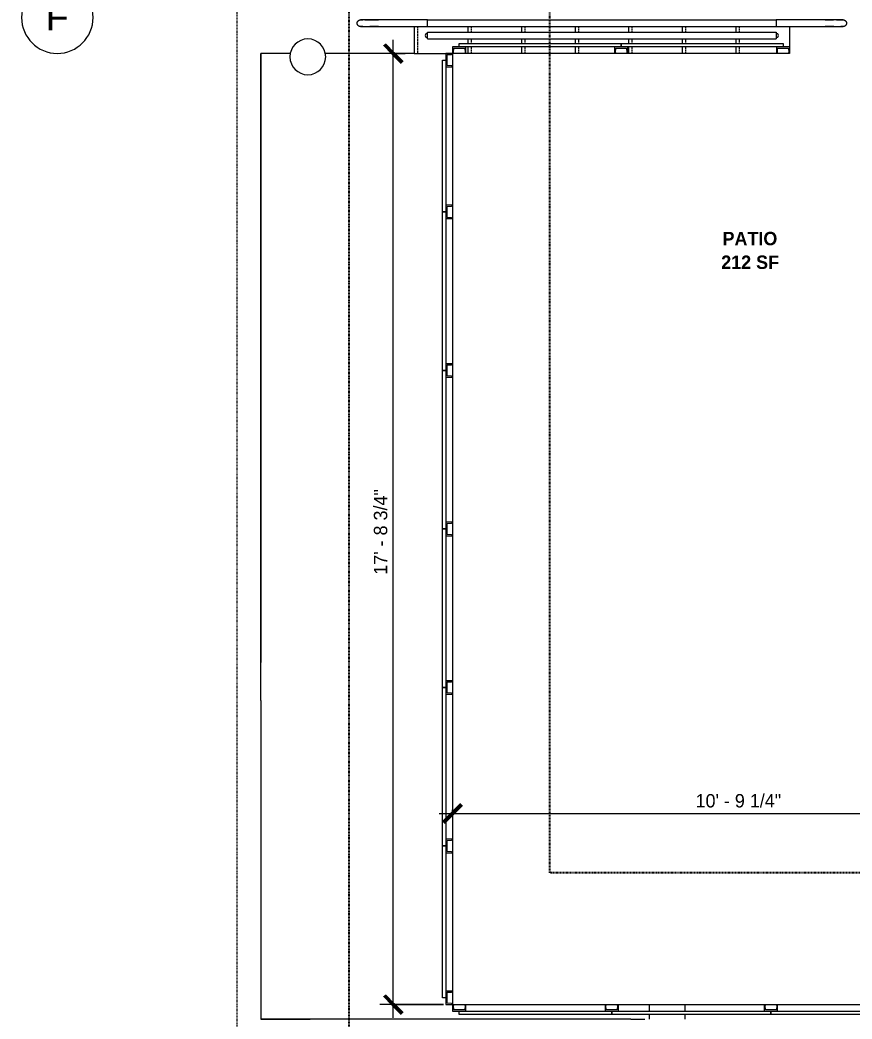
# Model space of a CAD drawing. Header units: inches. Extents: x -4058 to -1781, y 9814 to 12264.
# Drawn here: x -4058.1 to -3871.9, y 9943.2 to 10166.7 of the extents above; entities that cross this region are included whole.
import ezdxf

# ---------------------------------------------------------------- set-up
doc = ezdxf.new("R2010")
doc.units = ezdxf.units.IN
doc.header["$MEASUREMENT"] = 0
for name, pattern in [('Aligning Line 1_8_', [0.25, 0.125, -0.125]), ('Dash_2_', [0.25, 0.125, -0.125]), ('Overhead 1_16_', [0.101562, 0.0625, -0.039062])]:
    doc.linetypes.add(name, pattern=pattern)
for name, color, linetype, lineweight in [('0-1', 7, 'Continuous', 5), ('0-2', 7, 'Continuous', 9), ('A-ANNO-DIMS', 211, 'Continuous', 9), ('A-ANNO-DIMS-32', 211, 'Continuous', 9), ('A-AREA-IDEN', 2, 'Continuous', 9), ('A-FLOR-1', 7, 'Continuous', 9), ('A-FLOR-HRAL-1', 7, 'Continuous', 9), ('A-GLAZ-CURT-1', 7, 'Continuous', 9), ('A-GLAZ-CWMG-1', 7, 'Continuous', 9), ('C-TOPO', 7, 'Continuous', 9), ('E-LITE-EQPM-1', 7, 'Continuous', 9), ('G-ANNO-SYMB', 111, 'Aligning Line 1_8_', 9), ('S-GRID-IDEN', 1, 'Continuous', 9), ('S-STRS-1', 7, 'Continuous', 9), ('S-STRS-2', 7, 'Overhead 1_16_', 9)]:
    doc.layers.add(name, color=color, linetype=linetype, lineweight=lineweight)
doc.layers.add('0-3', color=250, linetype='Dash_2_')
doc.styles.add('Arial_1', font='arial.ttf', dxfattribs={"height": 6})
doc.styles.add('Century Gothic', font='ufonts.com_century-gothic.ttf', dxfattribs={"height": 3})
doc.styles.add('Century Gothic_B_1', font='GOTHICB.TTF', dxfattribs={"height": 3})
doc.dimstyles.new('MARKETING_DIMENSION', dxfattribs={"dimscale": 12, "dimtxt": 3.132505, "dimasz": 0.333333, "dimexe": 0.25, "dimexo": 0.166667, "dimgap": 0.041667, "dimtad": 1, "dimdec": 4, "dimrnd": 0.0625, "dimzin": 3, "dimdsep": 46, "dimlunit": 4, "dimtxsty": 'Century Gothic', "dimblk1": 'OBLIQUE', "dimblk2": 'OBLIQUE', "dimsah": 1, "dimcen": 0.09, "dimdle": 0.25, "dimazin": 0, "dimtfac": 1, "dimtdec": 4, "dimtix": 1, "dimtmove": 0, "dimatfit": 3, "dimfxl": 1, "dimtvp": 1, "dimtfill": 1, "dimfrac": 2, "dimtolj": 1, "dimtzin": 0, "dimarcsym": 2})

# ---------------------------------------------------------------- blocks, each defined once
blk = doc.blocks.new('Pathway_Cooper_McGraw-Edison _BSC-BRC_Round - Pathway_Cooper_McGraw-Edison _BSC-BRC_Round-2028611-UNIT PLANS - 1ST FLOOR')
at = {"layer": 'E-LITE-EQPM-1'}
for start, end in [(360, 180), (180, 360)]:
    blk.add_arc((0, 0), 4, start, end, dxfattribs=at)
blk = doc.blocks.new('Railing - 1_-2835141-UNIT PLANS - 1ST FLOOR')
at = {"layer": 'A-FLOR-HRAL-1'}
for p, q in [((2, 11), (2, 0)), ((3.5, 0), (3.5, 11))]:
    blk.add_line(p, q, dxfattribs=at)
at = {"layer": 'A-FLOR-HRAL-1', "flags": 128}
for points in [[(2, 15), (2, 15.03), (2, 15.06), (2.01, 15.09), (2.01, 15.12), (2.01, 15.15), (2.02, 15.18), (2.03, 15.21), (2.04, 15.24), (2.05, 15.26), (2.06, 15.29), (2.07, 15.32), (2.08, 15.35), (2.1, 15.37), (2.11, 15.4), (2.13, 15.42), (2.15, 15.45), (2.17, 15.47), (2.19, 15.49), (2.21, 15.52), (2.23, 15.54), (2.25, 15.56), (2.27, 15.58), (2.3, 15.6), (2.32, 15.61), (2.34, 15.63), (2.37, 15.65), (2.4, 15.66), (2.42, 15.68), (2.45, 15.69), (2.48, 15.7), (2.51, 15.71), (2.53, 15.72), (2.56, 15.73), (2.59, 15.73), (2.62, 15.74), (2.65, 15.74), (2.68, 15.75), (2.71, 15.75), (2.74, 15.75)], [(2.75, 15.75), (2.78, 15.75), (2.81, 15.75), (2.84, 15.74), (2.87, 15.74), (2.9, 15.74), (2.93, 15.73), (2.96, 15.72), (2.99, 15.71), (3.01, 15.7), (3.04, 15.69), (3.07, 15.68), (3.1, 15.67), (3.12, 15.65), (3.15, 15.64), (3.17, 15.62), (3.2, 15.6), (3.22, 15.58), (3.24, 15.56), (3.27, 15.54), (3.29, 15.52), (3.31, 15.5), (3.33, 15.48), (3.35, 15.45), (3.36, 15.43), (3.38, 15.41), (3.4, 15.38), (3.41, 15.35), (3.43, 15.33), (3.44, 15.3), (3.45, 15.27), (3.46, 15.24), (3.47, 15.22), (3.48, 15.19), (3.48, 15.16), (3.49, 15.13), (3.49, 15.1), (3.5, 15.07), (3.5, 15.04), (3.5, 15.01)], [(2, 15), (2, 15), (2, 14.99), (2, 14.97), (2, 14.95), (2, 14.92), (2, 14.89), (2, 14.84), (2, 14.8), (2, 14.74), (2, 14.68), (2, 14.62), (2, 14.55), (2, 14.47), (2, 14.39), (2, 14.3), (2, 14.21), (2, 14.11), (2, 14.01), (2, 13.9), (2, 13.79), (2, 13.67), (2, 13.55), (2, 13.42), (2, 13.29), (2, 13.16), (2, 13.02), (2, 12.89), (2, 12.74), (2, 12.6), (2, 12.45), (2, 12.3), (2, 12.15), (2, 11.99), (2, 11.84), (2, 11.68), (2, 11.52), (2, 11.36), (2, 11.2), (2, 11.04), (2, 11)], [(2, 14.5), (2, 14.53), (2, 14.6), (2, 14.67), (2, 14.73), (2, 14.78), (2, 14.83), (2, 14.87), (2, 14.91), (2, 14.94), (2, 14.97), (2, 14.98), (2, 14.99), (2, 15)], [(3.5, 11), (3.5, 11.16), (3.5, 11.32), (3.5, 11.48), (3.5, 11.64), (3.5, 11.79), (3.5, 11.95), (3.5, 12.11), (3.5, 12.26), (3.5, 12.41), (3.5, 12.56), (3.5, 12.7), (3.5, 12.85), (3.5, 12.99), (3.5, 13.12), (3.5, 13.26), (3.5, 13.39), (3.5, 13.52), (3.5, 13.64), (3.5, 13.76), (3.5, 13.87), (3.5, 13.98), (3.5, 14.08), (3.5, 14.18), (3.5, 14.28), (3.5, 14.37), (3.5, 14.45), (3.5, 14.53), (3.5, 14.6), (3.5, 14.67), (3.5, 14.73), (3.5, 14.78), (3.5, 14.83), (3.5, 14.87), (3.5, 14.91), (3.5, 14.94), (3.5, 14.97), (3.5, 14.98), (3.5, 14.99), (3.5, 15), (3.5, 15)], [(3.5, 15), (3.5, 14.99), (3.5, 14.97), (3.5, 14.95), (3.5, 14.92), (3.5, 14.89), (3.5, 14.84), (3.5, 14.8), (3.5, 14.74), (3.5, 14.68), (3.5, 14.62), (3.5, 14.55), (3.5, 14.52)], [(3.5, 14.07), (3.5, 14.01), (3.5, 13.9), (3.5, 13.79), (3.5, 13.67), (3.5, 13.55), (3.5, 13.42), (3.5, 13.29), (3.5, 13.16), (3.5, 13.02), (3.5, 12.89), (3.5, 12.74), (3.5, 12.6), (3.5, 12.45), (3.5, 12.3), (3.5, 12.15), (3.5, 11.99), (3.5, 11.84), (3.5, 11.68), (3.5, 11.52), (3.5, 11.36), (3.5, 11.2), (3.5, 11.04), (3.5, 11)], [(2, 11), (2, 11.16), (2, 11.32), (2, 11.48), (2, 11.64), (2, 11.79), (2, 11.95), (2, 12.11), (2, 12.26), (2, 12.41), (2, 12.56), (2, 12.7), (2, 12.85), (2, 12.94)]]:
    blk.add_lwpolyline(points, dxfattribs=at)
at = {"layer": 'A-FLOR-HRAL-1'}
blk.add_arc((0, 0), 0.5, 360, 180, dxfattribs=at)
blk = doc.blocks.new('Railing - 1_-2853447-UNIT PLANS - 1ST FLOOR')
at = {"layer": 'A-FLOR-HRAL-1'}
for p, q in [((2, 0), (2, -11)), ((3.5, -11), (3.5, 0))]:
    blk.add_line(p, q, dxfattribs=at)
at = {"layer": 'A-FLOR-HRAL-1', "flags": 128}
for points in [[(2, -12.94), (2, -12.89), (2, -12.74), (2, -12.6), (2, -12.45), (2, -12.3), (2, -12.15), (2, -11.99), (2, -11.84), (2, -11.68), (2, -11.52), (2, -11.36), (2, -11.2), (2, -11.04), (2, -11)], [(2, -11), (2, -11.16), (2, -11.32), (2, -11.48), (2, -11.64), (2, -11.79), (2, -11.95), (2, -12.11), (2, -12.26), (2, -12.41), (2, -12.56), (2, -12.7), (2, -12.85), (2, -12.99), (2, -13.12), (2, -13.26), (2, -13.39), (2, -13.52), (2, -13.64), (2, -13.76), (2, -13.87), (2, -13.98), (2, -14.08), (2, -14.18), (2, -14.28), (2, -14.37), (2, -14.45), (2, -14.53), (2, -14.6), (2, -14.67), (2, -14.73), (2, -14.78), (2, -14.83), (2, -14.87), (2, -14.91), (2, -14.94), (2, -14.97), (2, -14.98), (2, -14.99), (2, -15), (2, -15)], [(3.5, -11), (3.5, -11.16), (3.5, -11.32), (3.5, -11.48), (3.5, -11.64), (3.5, -11.79), (3.5, -11.95), (3.5, -12.11), (3.5, -12.26), (3.5, -12.41), (3.5, -12.56), (3.5, -12.7), (3.5, -12.85)], [(3.5, -15), (3.5, -15), (3.5, -14.99), (3.5, -14.97), (3.5, -14.95), (3.5, -14.92), (3.5, -14.89), (3.5, -14.84), (3.5, -14.8), (3.5, -14.74), (3.5, -14.68), (3.5, -14.62), (3.5, -14.55), (3.5, -14.47), (3.5, -14.39), (3.5, -14.3), (3.5, -14.21), (3.5, -14.11), (3.5, -14.01), (3.5, -13.9), (3.5, -13.79), (3.5, -13.67), (3.5, -13.55), (3.5, -13.42), (3.5, -13.29), (3.5, -13.16), (3.5, -13.02), (3.5, -12.89), (3.5, -12.74), (3.5, -12.6), (3.5, -12.45), (3.5, -12.3), (3.5, -12.15), (3.5, -11.99), (3.5, -11.84), (3.5, -11.68), (3.5, -11.52), (3.5, -11.36), (3.5, -11.2), (3.5, -11.04), (3.5, -11)], [(2, -15), (2, -14.99), (2, -14.97), (2, -14.95), (2, -14.92), (2, -14.89), (2, -14.84), (2, -14.8), (2, -14.74), (2, -14.68), (2, -14.62), (2, -14.55), (2, -14.5)], [(2.75, -15.75), (2.72, -15.75), (2.69, -15.75), (2.66, -15.74), (2.63, -15.74), (2.6, -15.74), (2.57, -15.73), (2.54, -15.72), (2.51, -15.71), (2.49, -15.7), (2.46, -15.69), (2.43, -15.68), (2.4, -15.67), (2.38, -15.65), (2.35, -15.64), (2.33, -15.62), (2.3, -15.6), (2.28, -15.58), (2.26, -15.56), (2.23, -15.54), (2.21, -15.52), (2.19, -15.5), (2.17, -15.48), (2.15, -15.45), (2.14, -15.43), (2.12, -15.41), (2.1, -15.38), (2.09, -15.35), (2.07, -15.33), (2.06, -15.3), (2.05, -15.27), (2.04, -15.24), (2.03, -15.22), (2.02, -15.19), (2.02, -15.16), (2.01, -15.13), (2.01, -15.1), (2, -15.07), (2, -15.04), (2, -15.01)], [(3.5, -15), (3.5, -15.03), (3.5, -15.06), (3.49, -15.09), (3.49, -15.12), (3.49, -15.15), (3.48, -15.18), (3.47, -15.21), (3.46, -15.24), (3.45, -15.26), (3.44, -15.29), (3.43, -15.32), (3.42, -15.35), (3.4, -15.37), (3.39, -15.4), (3.37, -15.42), (3.35, -15.45), (3.33, -15.47), (3.31, -15.49), (3.29, -15.52), (3.27, -15.54), (3.25, -15.56), (3.23, -15.58), (3.2, -15.6), (3.18, -15.61), (3.16, -15.63), (3.13, -15.65), (3.1, -15.66), (3.08, -15.68), (3.05, -15.69), (3.02, -15.7), (2.99, -15.71), (2.97, -15.72), (2.94, -15.73), (2.91, -15.73), (2.88, -15.74), (2.85, -15.74), (2.82, -15.75), (2.79, -15.75), (2.76, -15.75)], [(3.5, -13.54), (3.5, -13.64), (3.5, -13.76), (3.5, -13.87), (3.5, -13.98), (3.5, -14.08), (3.5, -14.18), (3.5, -14.28), (3.5, -14.37), (3.5, -14.45), (3.5, -14.53), (3.5, -14.6), (3.5, -14.67), (3.5, -14.73), (3.5, -14.78), (3.5, -14.83), (3.5, -14.87), (3.5, -14.91), (3.5, -14.94), (3.5, -14.97), (3.5, -14.98), (3.5, -14.99), (3.5, -15)]]:
    blk.add_lwpolyline(points, dxfattribs=at)
at = {"layer": 'A-FLOR-HRAL-1'}
blk.add_arc((0, 0), 0.5, 180, 360, dxfattribs=at)
blk = doc.blocks.new('Railing - Railing-2750314-UNIT PLANS - 1ST FLOOR')
at = {"layer": 'A-FLOR-HRAL-1'}
for p, q in [((-3966.92, 10166.69), (-3888.92, 10166.69)), ((-3966.92, 10165.19), (-3966.92, 10166.69)), ((-3888.92, 10166.69), (-3888.92, 10165.19)), ((-3966.92, 10165.19), (-3888.92, 10165.19)), ((-3966.92, 10163.94), (-3888.92, 10163.94)), ((-3966.92, 10162.44), (-3966.92, 10163.94)), ((-3888.92, 10163.94), (-3888.92, 10162.44)), ((-3966.92, 10162.44), (-3888.92, 10162.44))]:
    blk.add_line(p, q, dxfattribs=at)
at = {"rotation": 90}
for name, p in [('Railing - 1_-2835141-UNIT PLANS - 1ST FLOOR', (-3966.92, 10163.19)), ('Railing - 1_-2853447-UNIT PLANS - 1ST FLOOR', (-3888.92, 10163.19))]:
    blk.add_blockref(name, p, dxfattribs=at)
blk = doc.blocks.new('Horizontal_Siding - Horizontal_Siding-2854973-UNIT PLANS - 1ST FLOOR')
at = {"layer": 'A-GLAZ-CURT-1'}
for p, q in [((-18.11875, 2.25), (18.11875, 2.25)), ((-18.11875, 1.5), (-18.11875, 2.25)), ((18.11875, 2.25), (18.11875, 1.5)), ((16.61875, 1.5), (-16.61875, 1.5))]:
    blk.add_line(p, q, dxfattribs=at)
blk = doc.blocks.new('Rectangular Mullion - RAILING POST-2666422-UNIT PLANS - 1ST FLOOR')
at = {"layer": 'A-GLAZ-CWMG-1'}
for p, q in [((-1.5, -1.5), (-1.5, 0)), ((1.5, 0), (1.5, -1.5)), ((1.5, -1.5), (-1.5, -1.5)), ((-1.29, -0.21), (-1.22, -1.18)), ((-1.22, -1.18), (1.22, -1.18)), ((1.22, -1.18), (1.29, -0.21))]:
    blk.add_line(p, q, dxfattribs=at)
for centre, radius, start, end in [((-1.5, -0.21), 0.211, 359.472, 90), ((1.5, -0.21), 0.21, 90, 180.528)]:
    blk.add_arc(centre, radius, start, end, dxfattribs=at)
blk = doc.blocks.new('Rectangular Mullion - RAILING POST-2680134-UNIT PLANS - 1ST FLOOR')
at = {"layer": 'A-GLAZ-CWMG-1'}
for p, q in [((-3, -1.5), (-3, 0)), ((0, 0), (0, -1.5)), ((0, -1.5), (-3, -1.5)), ((-2.79, -0.21), (-2.72, -1.18)), ((-2.72, -1.18), (-0.28, -1.18)), ((-0.28, -1.18), (-0.21, -0.21))]:
    blk.add_line(p, q, dxfattribs=at)
for centre, start, end in [((-3, -0.21), 359.472, 90), ((0, -0.21), 90, 180.528)]:
    blk.add_arc(centre, 0.21, start, end, dxfattribs=at)
blk = doc.blocks.new('Rectangular Mullion - RAILING POST-2806288-UNIT PLANS - 1ST FLOOR')
at = {"layer": 'A-GLAZ-CWMG-1'}
for p, q in [((-3, 0), (-3, -1.5)), ((0, -1.5), (0, 0)), ((-3, -1.5), (0, -1.5)), ((-2.72, -1.18), (-2.79, -0.21)), ((-0.28, -1.18), (-2.72, -1.18)), ((-0.21, -0.21), (-0.28, -1.18))]:
    blk.add_line(p, q, dxfattribs=at)
for centre, radius, start, end in [((-3, -0.21), 0.211, 359.472, 90), ((0, -0.21), 0.21, 90, 180.528)]:
    blk.add_arc(centre, radius, start, end, dxfattribs=at)
blk = doc.blocks.new('Rectangular Mullion - RAILING POST-2833646-UNIT PLANS - 1ST FLOOR')
at = {"layer": 'A-GLAZ-CWMG-1'}
for p, q in [((0, 1.5), (-3, 1.5)), ((-3, 1.5), (-3, 0)), ((-2.79, 0.21), (-2.72, 1.18)), ((-2.72, 1.18), (-0.28, 1.18)), ((-0.28, 1.18), (-0.21, 0.21)), ((0, 0), (0, 1.5))]:
    blk.add_line(p, q, dxfattribs=at)
for centre, start, end in [((-3, 0.21), 270, 0.528), ((0, 0.21), 179.472, 270)]:
    blk.add_arc(centre, 0.21, start, end, dxfattribs=at)
blk = doc.blocks.new('Horizontal_Siding - Horizontal_Siding-2855039-UNIT PLANS - 1ST FLOOR')
at = {"layer": 'A-GLAZ-CURT-1'}
for p, q in [((-16.98, -2.25), (-16.98, -1.5)), ((-15.48, -1.5), (15.48, -1.5)), ((16.98, -1.5), (16.98, -2.25)), ((16.98, -2.25), (-16.98, -2.25))]:
    blk.add_line(p, q, dxfattribs=at)
blk = doc.blocks.new('Horizontal_Siding - Horizontal_Siding-2855040-UNIT PLANS - 1ST FLOOR')
at = {"layer": 'A-GLAZ-CURT-1'}
for p, q in [((-17.73, -2.25), (-17.73, -1.5)), ((-16.23, -1.5), (16.23, -1.5)), ((17.73, -1.5), (17.73, -2.25)), ((17.73, -2.25), (-17.73, -2.25))]:
    blk.add_line(p, q, dxfattribs=at)
blk = doc.blocks.new('Rectangular Mullion - RAILING POST-2833645-UNIT PLANS - 1ST FLOOR')
at = {"layer": 'A-GLAZ-CWMG-1'}
for p, q in [((-1.5, 1.5), (1.5, 1.5)), ((-1.5, 0), (-1.5, 1.5)), ((-1.22, 1.18), (-1.29, 0.21)), ((1.22, 1.18), (-1.22, 1.18)), ((1.29, 0.21), (1.22, 1.18)), ((1.5, 1.5), (1.5, 0))]:
    blk.add_line(p, q, dxfattribs=at)
for centre, radius, start, end in [((-1.5, 0.21), 0.21, 270, 0.528), ((1.5, 0.21), 0.211, 179.472, 270)]:
    blk.add_arc(centre, radius, start, end, dxfattribs=at)
blk = doc.blocks.new('Rectangular Mullion - RAILING POST-2833647-UNIT PLANS - 1ST FLOOR')
at = {"layer": 'A-GLAZ-CWMG-1'}
for p, q in [((-3, 1.5), (0, 1.5)), ((-3, 0), (-3, 1.5)), ((-2.72, 1.18), (-2.79, 0.21)), ((-0.28, 1.18), (-2.72, 1.18)), ((-0.21, 0.21), (-0.28, 1.18)), ((0, 1.5), (0, 0))]:
    blk.add_line(p, q, dxfattribs=at)
for centre, radius, start, end in [((-3, 0.21), 0.21, 270, 0.528), ((0, 0.21), 0.211, 179.472, 270)]:
    blk.add_arc(centre, radius, start, end, dxfattribs=at)
blk = doc.blocks.new('Horizontal_Siding - Horizontal_Siding-3202372-UNIT PLANS - 1ST FLOOR')
at = {"layer": 'A-GLAZ-CURT-1'}
for p, q in [((-17.81, 2.25), (17.81, 2.25)), ((-17.81, 1.5), (-17.81, 2.25)), ((17.81, 2.25), (17.81, 1.5)), ((16.31, 1.5), (-16.31, 1.5))]:
    blk.add_line(p, q, dxfattribs=at)
blk = doc.blocks.new('Horizontal_Siding - Horizontal_Siding-3202371-UNIT PLANS - 1ST FLOOR')
at = {"layer": 'A-GLAZ-CURT-1'}
for p, q in [((-17.06, 2.25), (17.06, 2.25)), ((-17.06, 1.5), (-17.06, 2.25)), ((17.06, 2.25), (17.06, 1.5)), ((15.56, 1.5), (-15.56, 1.5))]:
    blk.add_line(p, q, dxfattribs=at)
blk = doc.blocks.new('Rectangular Mullion - RAILING POST-2831811-UNIT PLANS - 1ST FLOOR')
at = {"layer": 'A-GLAZ-CWMG-1'}
for p, q in [((-1.5, -1.5), (-1.5, 0)), ((1.5, 0), (1.5, -1.5)), ((1.5, -1.5), (-1.5, -1.5)), ((-1.29, -0.21), (-1.22, -1.18)), ((-1.22, -1.18), (1.22, -1.18)), ((1.22, -1.18), (1.29, -0.21))]:
    blk.add_line(p, q, dxfattribs=at)
for centre, radius, start, end in [((-1.5, -0.21), 0.211, 359.472, 90), ((1.5, -0.21), 0.21, 90, 180.528)]:
    blk.add_arc(centre, radius, start, end, dxfattribs=at)
blk = doc.blocks.new('Rectangular Mullion - RAILING POST-2831813-UNIT PLANS - 1ST FLOOR')
at = {"layer": 'A-GLAZ-CWMG-1'}
for p, q in [((-3, -1.5), (-3, 0)), ((0, 0), (0, -1.5)), ((0, -1.5), (-3, -1.5)), ((-2.79, -0.21), (-2.72, -1.18)), ((-2.72, -1.18), (-0.28, -1.18)), ((-0.28, -1.18), (-0.21, -0.21))]:
    blk.add_line(p, q, dxfattribs=at)
for centre, start, end in [((-3, -0.21), 359.472, 90), ((0, -0.21), 90, 180.528)]:
    blk.add_arc(centre, 0.21, start, end, dxfattribs=at)
blk = doc.blocks.new('CTR - 1st Phase - Shell_rvt-1-UNIT PLANS - 1ST FLOOR')
at = {"layer": 'A-FLOR-1'}
for p, q in [((-3885.92, 10165.19), (-3885.92, 10160.69)), ((-3885.92, 10159.19), (-3961.32, 10159.19)), ((-3961.32, 10159.19), (-3961.32, 9946.44)), ((-3885.92, 10159.2), (-3885.92, 10159.19)), ((-3961.32, 9946.44), (-3829.32, 9946.44))]:
    blk.add_line(p, q, dxfattribs=at)
at = {"layer": 'S-STRS-1'}
for p, q in [((-3969.92, 10165.19), (-3969.92, 10159.19)), ((-3957.92, 10165.19), (-3957.92, 10163.94)), ((-3945.92, 10165.19), (-3945.92, 10163.94)), ((-3933.92, 10165.19), (-3933.92, 10163.94)), ((-3921.92, 10165.19), (-3921.92, 10163.94)), ((-3909.92, 10165.19), (-3909.92, 10163.94)), ((-3897.92, 10165.19), (-3897.92, 10163.94)), ((-3885.92, 10165.19), (-3885.92, 10160.69)), ((-3957.92, 10162.44), (-3957.92, 10161.44)), ((-3945.92, 10162.44), (-3945.92, 10161.44)), ((-3933.92, 10162.44), (-3933.92, 10161.44)), ((-3921.92, 10162.44), (-3921.92, 10161.44)), ((-3909.92, 10162.44), (-3909.92, 10161.44)), ((-3897.92, 10162.44), (-3897.92, 10161.44)), ((-3969.92, 10159.19), (-3962.82, 10159.19)), ((-3957.92, 10160.69), (-3957.92, 10159.19)), ((-3945.92, 10160.69), (-3945.92, 10159.19)), ((-3933.92, 10160.69), (-3933.92, 10159.19)), ((-3921.92, 10160.69), (-3921.92, 10159.19)), ((-3909.92, 10160.69), (-3909.92, 10159.19)), ((-3897.92, 10160.69), (-3897.92, 10159.19)), ((-3885.92, 10159.2), (-3885.92, 10159.19))]:
    blk.add_line(p, q, dxfattribs=at)
at = {"layer": 'S-STRS-2'}
for p, q in [((-3969.17, 10165.19), (-3969.17, 10159.19)), ((-3957.17, 10165.19), (-3957.17, 10163.94)), ((-3945.17, 10165.19), (-3945.17, 10163.94)), ((-3933.17, 10165.19), (-3933.17, 10163.94)), ((-3921.17, 10165.19), (-3921.17, 10163.94)), ((-3909.17, 10165.19), (-3909.17, 10163.94)), ((-3897.17, 10165.19), (-3897.17, 10163.94)), ((-3957.17, 10162.44), (-3957.17, 10161.44)), ((-3945.17, 10162.44), (-3945.17, 10161.44)), ((-3933.17, 10162.44), (-3933.17, 10161.44)), ((-3921.17, 10162.44), (-3921.17, 10161.44)), ((-3909.17, 10162.44), (-3909.17, 10161.44)), ((-3897.17, 10162.44), (-3897.17, 10161.44)), ((-3957.17, 10160.69), (-3957.17, 10159.19)), ((-3945.17, 10160.69), (-3945.17, 10159.19)), ((-3933.17, 10160.69), (-3933.17, 10159.19)), ((-3921.17, 10160.69), (-3921.17, 10159.19)), ((-3909.17, 10160.69), (-3909.17, 10159.19)), ((-3897.17, 10160.69), (-3897.17, 10159.19))]:
    blk.add_line(p, q, dxfattribs=at)
at = {"layer": '0-2'}
for name, p in [('Railing - Railing-2750314-UNIT PLANS - 1ST FLOOR', (0, 0)), ('Pathway_Cooper_McGraw-Edison _BSC-BRC_Round - Pathway_Cooper_McGraw-Edison _BSC-BRC_Round-2028611-UNIT PLANS - 1ST FLOOR', (-3993.72, 10158.42)), ('Horizontal_Siding - Horizontal_Siding-2854973-UNIT PLANS - 1ST FLOOR', (-3941.7, 10159.19)), ('Horizontal_Siding - Horizontal_Siding-2854973-UNIT PLANS - 1ST FLOOR', (-3905.47, 10159.19))]:
    blk.add_blockref(name, p, dxfattribs=at)
for name, p, rotation in [('Rectangular Mullion - RAILING POST-2833646-UNIT PLANS - 1ST FLOOR', (-3961.32, 10159.19), 89.99999999997688), ('Rectangular Mullion - RAILING POST-2806288-UNIT PLANS - 1ST FLOOR', (-3961.32, 10159.19), 180), ('Horizontal_Siding - Horizontal_Siding-2855039-UNIT PLANS - 1ST FLOOR', (-3961.32, 10140.71), 269.9999999999769), ('Horizontal_Siding - Horizontal_Siding-2855040-UNIT PLANS - 1ST FLOOR', (-3961.32, 10106), 269.9999999999769), ('Horizontal_Siding - Horizontal_Siding-2855040-UNIT PLANS - 1ST FLOOR', (-3961.32, 10070.54), 269.9999999999769), ('Horizontal_Siding - Horizontal_Siding-2855040-UNIT PLANS - 1ST FLOOR', (-3961.32, 10035.09), 269.9999999999769), ('Horizontal_Siding - Horizontal_Siding-2855040-UNIT PLANS - 1ST FLOOR', (-3961.32, 9999.63), 269.9999999999769), ('Horizontal_Siding - Horizontal_Siding-2855039-UNIT PLANS - 1ST FLOOR', (-3961.32, 9964.92), 269.9999999999769), ('Horizontal_Siding - Horizontal_Siding-3202371-UNIT PLANS - 1ST FLOOR', (-3942.76, 9946.44), 180), ('Horizontal_Siding - Horizontal_Siding-3202372-UNIT PLANS - 1ST FLOOR', (-3907.89, 9946.44), 180), ('Horizontal_Siding - Horizontal_Siding-3202372-UNIT PLANS - 1ST FLOOR', (-3872.26, 9946.44), 180)]:
    blk.add_blockref(name, p, dxfattribs=dict(at, rotation=rotation))
at = {"layer": '0-2', "extrusion": (0, 0, -1)}
for name, p, rotation in [('Rectangular Mullion - RAILING POST-2666422-UNIT PLANS - 1ST FLOOR', (3923.59, 10159.19), 180), ('Rectangular Mullion - RAILING POST-2680134-UNIT PLANS - 1ST FLOOR', (3885.85, 10159.19), 180), ('Rectangular Mullion - RAILING POST-2833645-UNIT PLANS - 1ST FLOOR', (3961.32, 10123.73), 270.0000000000231), ('Rectangular Mullion - RAILING POST-2833645-UNIT PLANS - 1ST FLOOR', (3961.32, 10088.27), 270.0000000000231), ('Rectangular Mullion - RAILING POST-2833645-UNIT PLANS - 1ST FLOOR', (3961.32, 10052.81), 270.0000000000231), ('Rectangular Mullion - RAILING POST-2833645-UNIT PLANS - 1ST FLOOR', (3961.32, 10017.36), 270.0000000000231), ('Rectangular Mullion - RAILING POST-2833645-UNIT PLANS - 1ST FLOOR', (3961.32, 9981.9), 270.0000000000231), ('Rectangular Mullion - RAILING POST-2833647-UNIT PLANS - 1ST FLOOR', (3961.32, 9946.44), 270.0000000000231)]:
    blk.add_blockref(name, p, dxfattribs=dict(at, rotation=rotation))
for name, p in [('Rectangular Mullion - RAILING POST-2831813-UNIT PLANS - 1ST FLOOR', (3961.32, 9946.44)), ('Rectangular Mullion - RAILING POST-2831811-UNIT PLANS - 1ST FLOOR', (3925.7, 9946.44)), ('Rectangular Mullion - RAILING POST-2831811-UNIT PLANS - 1ST FLOOR', (3890.07, 9946.44))]:
    blk.add_blockref(name, p, dxfattribs=at)
blk = doc.blocks.new('CTR  - Topography_rvt-1-UNIT PLANS - 1ST FLOOR')
at = {"layer": 'C-TOPO'}
for p, q in [((-3997.61, 10159.19), (-4004.23, 10159.19)), ((-4004.23, 10028.36), (-4004.23, 10159.19)), ((-3997.61, 10159.19), (-4004.23, 10159.19)), ((-4004.23, 10159.19), (-4004.23, 10028.36)), ((-3969.92, 10159.19), (-3989.82, 10159.19)), ((-3969.92, 10159.19), (-3989.82, 10159.19)), ((-4004.23, 10028.36), (-4004.23, 10022.96)), ((-4004.23, 10022.96), (-4004.23, 10028.36)), ((-4004.23, 10014.41), (-4004.23, 10022.96)), ((-4004.23, 10014.41), (-4004.23, 10022.96)), ((-4004.23, 10014.41), (-4004.23, 9943.19)), ((-4004.23, 10014.41), (-4004.23, 9943.19)), ((-3917.32, 9946.44), (-3917.32, 9946.04)), ((-3917.32, 9946.04), (-3917.32, 9944.94)), ((-3909.32, 9946.44), (-3909.32, 9944.94)), ((-3993.16, 9943.19), (-4004.23, 9943.19)), ((-4004.23, 9943.19), (-3993.16, 9943.19)), ((-3921.46, 9943.19), (-3993.16, 9943.19)), ((-3921.46, 9943.19), (-3993.16, 9943.19)), ((-3921.46, 9943.19), (-3918.32, 9943.19)), ((-3921.46, 9943.19), (-3918.32, 9943.19)), ((-3917.32, 9944.19), (-3917.32, 9943.19)), ((-3909.32, 9944.19), (-3909.32, 9943.19))]:
    blk.add_line(p, q, dxfattribs=at)
blk = doc.blocks.new('Grid - Grid Head - Circle-50561-UNIT PLANS - 1ST FLOOR')
at = {"layer": 'S-GRID-IDEN'}
for start, end in [(360, 180), (180, 360)]:
    blk.add_arc((0, 0), 0.25, start, end, dxfattribs=at)
blk = doc.blocks.new('DIMBLOCK1417-UNIT PLANS - 1ST FLOOR')
at = {"layer": 'A-ANNO-DIMS-32'}
for p, q in [((-3974.59, 9943.44), (-3974.59, 10162.19)), ((-3971.92, 10159.19), (-3977.59, 10159.19)), ((-3974.59, 10159.19), (-3971.92, 10159.19)), ((-3963.32, 9946.44), (-3977.59, 9946.44)), ((-3974.59, 9946.44), (-3963.32, 9946.44))]:
    blk.add_line(p, q, dxfattribs=at)
at = {"layer": 'A-ANNO-DIMS-32', "lineweight": 50}
for p, q in [((-3974.59, 10159.19), (-3976.59, 10161.19)), ((-3974.59, 10159.19), (-3972.59, 10157.19)), ((-3974.59, 9946.44), (-3976.59, 9948.44)), ((-3974.59, 9946.44), (-3972.59, 9944.44))]:
    blk.add_line(p, q, dxfattribs=at)
at = {"layer": 'A-ANNO-DIMS-32', "color": 0, "insert": (-3978.94, 10042.57), "char_height": 3, "width": 24.5827, "attachment_point": 1, "rotation": 90, "line_spacing_factor": 0.984502, "style": 'Century Gothic', "bg_fill": 3, "box_fill_scale": 1.25, "bg_fill_color": 256, "bg_fill_true_color": 13158600, "bg_fill_transparency": 0}
blk.add_mtext('17\' - 8 3/4"', dxfattribs=at)
blk = doc.blocks.new('_Oblique')
at = {"color": 0, "linetype": 'ByBlock', "lineweight": -2}
blk.add_line((-0.5, -0.5), (0.5, 0.5), dxfattribs=at)
blk = doc.blocks.new('DIMBLOCK1418-UNIT PLANS - 1ST FLOOR')
at = {"layer": 'A-ANNO-DIMS-32'}
for p, q in [((-3832.07, 10006.84), (-3832.07, 9986.16)), ((-3832.07, 9989.16), (-3832.07, 10006.84)), ((-3961.32, 9989.99), (-3961.32, 9986.16)), ((-3961.32, 9989.16), (-3961.32, 9989.99)), ((-3964.32, 9989.16), (-3829.07, 9989.16))]:
    blk.add_line(p, q, dxfattribs=at)
at = {"layer": 'A-ANNO-DIMS-32', "lineweight": 50}
for p, q in [((-3961.32, 9989.16), (-3959.32, 9991.16)), ((-3832.07, 9989.16), (-3830.07, 9991.16)), ((-3961.32, 9989.16), (-3963.32, 9987.16)), ((-3832.07, 9989.16), (-3834.07, 9987.16))]:
    blk.add_line(p, q, dxfattribs=at)
at = {"layer": 'A-ANNO-DIMS-32', "color": 0, "insert": (-3906.94, 9993.51), "char_height": 3, "width": 24.5827, "attachment_point": 1, "line_spacing_factor": 0.984502, "style": 'Century Gothic', "bg_fill": 3, "box_fill_scale": 1.25, "bg_fill_color": 256, "bg_fill_true_color": 13158600, "bg_fill_transparency": 0}
blk.add_mtext('10\' - 9 1/4"', dxfattribs=at)

msp = doc.modelspace()

# ---------------------------------------------------------------- linework, layer by layer
at = {"layer": 'G-ANNO-SYMB'}
msp.add_line((-4009.5295, 9846.2766), (-4009.5295, 12240.74859), dxfattribs=at)

# ---------------------------------------------------------------- block references
at = {"layer": '0-1'}
msp.add_blockref('CTR - 1st Phase - Shell_rvt-1-UNIT PLANS - 1ST FLOOR', (0, 0), dxfattribs=at)
at = {"layer": 'S-GRID-IDEN', "xscale": 31.99999999999999, "yscale": 31.99999999999999, "zscale": 31.99999999999999, "rotation": 89.99999999999987}
msp.add_blockref('Grid - Grid Head - Circle-50561-UNIT PLANS - 1ST FLOOR', (-4049.7795, 10167.1894), dxfattribs=at)

# ---------------------------------------------------------------- texts
at = {"layer": 'S-GRID-IDEN', "insert": (-4052.37378, 10170.31634), "char_height": 6, "width": 6.262, "attachment_point": 1, "style": 'Arial_1'}
msp.add_mtext('F', dxfattribs=at)

# ---------------------------------------------------------------- next in the draw order: linework, layer by layer
at = {"layer": '0-3'}
for p, q in [((-3939.53358, 9975.90299), (-3939.53358, 10857.05315)), ((-3984.49987, 9934.50403), (-3984.49987, 10352.5894)), ((-2851.7738, 9975.90299), (-3939.53358, 9975.90299))]:
    msp.add_line(p, q, dxfattribs=at)
at = {"layer": 'G-ANNO-SYMB'}
for p, q in [((-3939.53358, 9975.90299), (-3939.53358, 10857.05315)), ((-2851.7738, 9975.90299), (-3939.53358, 9975.90299))]:
    msp.add_line(p, q, dxfattribs=at)

# ---------------------------------------------------------------- next in the draw order: block references
at = {"layer": '0-1'}
msp.add_blockref('CTR  - Topography_rvt-1-UNIT PLANS - 1ST FLOOR', (0, 0), dxfattribs=at)

# ---------------------------------------------------------------- next in the draw order: texts
at = {"layer": 'A-AREA-IDEN', "char_height": 3, "attachment_point": 1, "style": 'Century Gothic_B_1'}
for s, insert, width in [('PATIO', (-3900.90932, 10119.27271), 14.645), ('212 SF', (-3901.19909, 10113.97558), 15.352)]:
    msp.add_mtext(s, dxfattribs=dict(at, insert=insert, width=width))

# ---------------------------------------------------------------- next in the draw order: dimensions: what is measured, and where the dimension line sits
at = {"layer": 'A-ANNO-DIMS'}
dim = msp.add_linear_dim(base=(-3974.59433, 10159.1894), p1=(-3961.32374, 9946.4394), p2=(-3969.92374, 10159.1894), angle=90, dimstyle='MARKETING_DIMENSION', override={"dimpost": '<>', "dimfxl": 212.923748}, dxfattribs=at)
dim.commit()
dim.dimension.update_dxf_attribs({"geometry": 'DIMBLOCK1417-UNIT PLANS - 1ST FLOOR', "text_midpoint": (-3976.836, 10052.8144)})

# ---------------------------------------------------------------- next in the draw order: dimensions: what is measured, and where the dimension line sits
dim = msp.add_linear_dim(base=(-3832.07374, 9989.16331), p1=(-3961.32374, 9991.99174), p2=(-3832.07374, 10008.8394), dimstyle='MARKETING_DIMENSION', override={"dimpost": '<>', "dimfxl": 130.343416}, dxfattribs=at)
dim.commit()
dim.dimension.update_dxf_attribs({"geometry": 'DIMBLOCK1418-UNIT PLANS - 1ST FLOOR', "text_midpoint": (-3896.69874, 9991.40498)})

doc.saveas('drawing.dxf')
